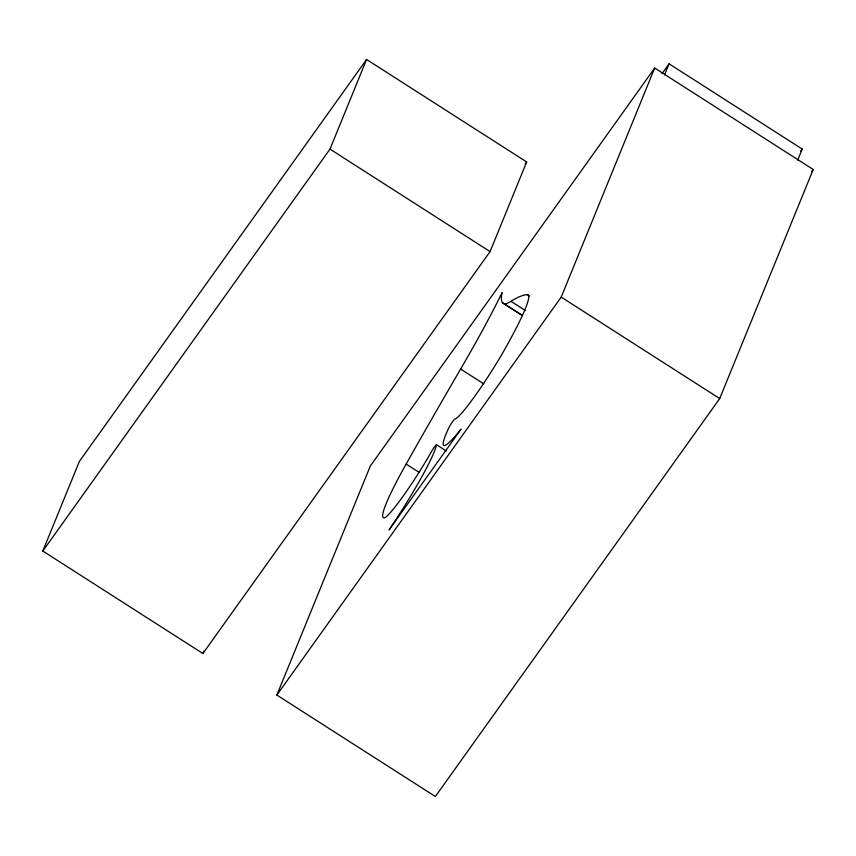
<?xml version="1.0" encoding="UTF-8"?>
<svg xmlns="http://www.w3.org/2000/svg" width="856" height="856" viewBox="0 0 856 856"><rect width="100%" height="100%" fill="white"/><g stroke="black" fill="none" stroke-linecap="round" stroke-linejoin="round"><path stroke-width="1.28" d="M42.8 551.039L79.383 461.405L366.571 59.481L526.665 161.955L490.081 251.6L202.893 653.513L42.8 551.039L329.988 149.126L366.571 59.481M202.893 653.513L203.899 651.063M276.852 695.061L370.338 465.974L654.69 68.041L813.2 169.499L719.714 398.575L435.362 796.519L276.852 695.061L561.204 297.118L654.69 68.041M664.577 74.825L669.06 63.815L802.211 149.04L797.717 160.051M525.113 164.127L526.665 161.955M662.073 73.605L669.06 63.815M800.66 151.212L802.211 149.04M811.649 171.671L813.2 169.499M329.988 149.126L490.081 251.6M561.204 297.118L719.714 398.575M446.383 451.059L436.464 444.703A6.185 0.599 -57.4 0 0 431.06 452.268A53.586 5.189 -57.4 0 1 384.194 517.848A115.924 11.235 -57.4 0 1 406.14 464.08A973.721 94.406 -57.4 0 1 460.624 369.054A227.568 22.063 -57.4 0 0 502.087 292.57A283.09 27.445 -57.4 0 0 510.968 301.312A794.839 77.061 -57.4 0 1 527.232 294.614L529.436 296.026M510.968 301.312L525.306 310.493M502.697 302.896L522.545 315.607M503.553 303.463L522.299 315.468M460.624 369.054L483.79 383.873M406.14 464.08L419.376 472.555M527.232 294.614A115.924 11.235 -57.4 0 1 505.286 348.381A57.705 5.596 -57.4 0 1 454.825 419.001A6.185 0.599 -57.4 0 0 449.421 426.566A89.891 8.721 -57.4 0 0 461.052 429.156L389.106 529.875A80.303 7.79 -57.4 0 0 436.464 444.703"/></g></svg>
